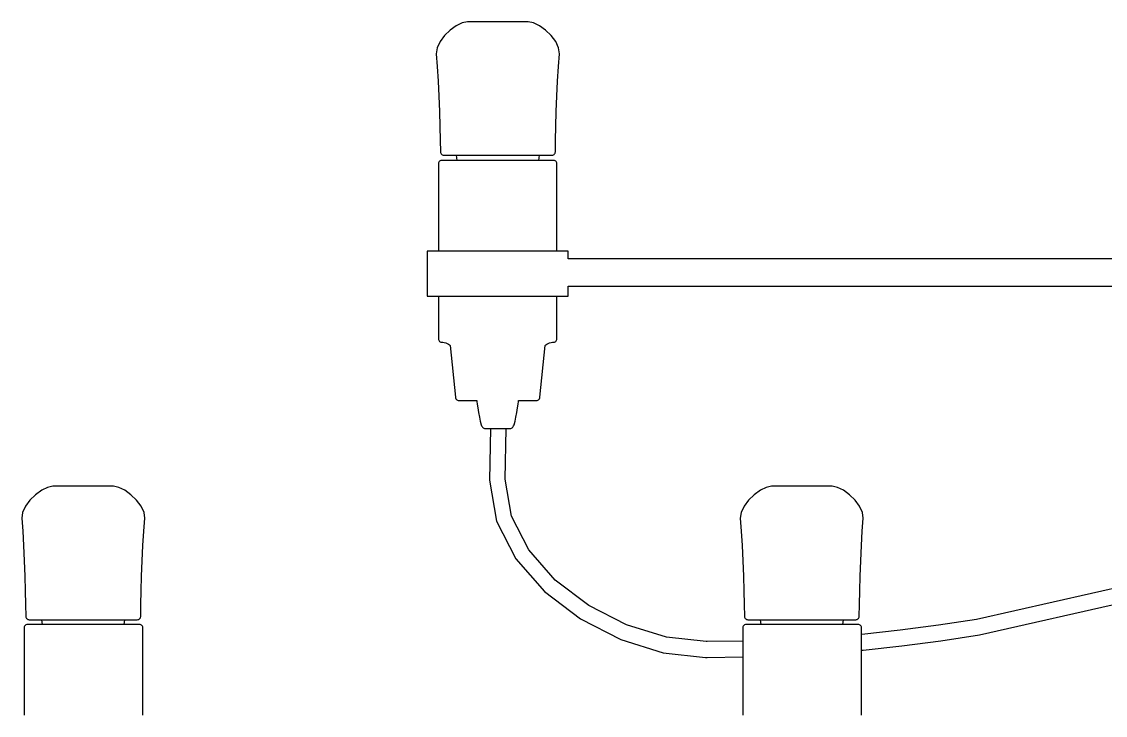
# Model space of a CAD drawing. Header units: millimetres. Extents: x 112 to 8820, y -2365 to 5002.
# Drawn here: x 156.6 to 370.9, y -358.5 to -221.3 of the extents above; entities that cross this region are included whole.
import ezdxf

# ---------------------------------------------------------------- set-up
doc = ezdxf.new("R2010")
doc.units = ezdxf.units.MM

# ---------------------------------------------------------------- blocks, each defined once
blk = doc.blocks.new('2097-30_EL-front')
for p, q in [((-34.612, 44.194), (-34.733, 44.107)), ((-34.494, 44.252), (-34.612, 44.194)), ((-34.389, 44.273), (-34.494, 44.252)), ((-34.378, 44.273), (-34.389, 44.273)), ((-34.33, 44.273), (-34.378, 44.273)), ((-34.249, 44.273), (-34.33, 44.273)), ((-34.138, 44.273), (-34.249, 44.273)), ((-34.005, 44.273), (-34.138, 44.273)), ((-33.859, 44.273), (-34.005, 44.273)), ((-33.709, 44.273), (-33.859, 44.273)), ((-33.564, 44.273), (-33.709, 44.273)), ((-33.432, 44.273), (-33.564, 44.273)), ((-33.324, 44.273), (-33.432, 44.273)), ((-33.244, 44.273), (-33.324, 44.273)), ((-33.199, 44.273), (-33.244, 44.273)), ((-33.191, 44.273), (-33.199, 44.273)), ((-33.086, 44.252), (-33.191, 44.273)), ((-32.968, 44.194), (-33.086, 44.252)), ((-32.848, 44.107), (-32.968, 44.194)), ((-34.844, 43.999), (-34.934, 43.88)), ((-34.733, 44.107), (-34.844, 43.999)), ((-32.737, 43.999), (-32.848, 44.107)), ((-32.646, 43.88), (-32.737, 43.999)), ((-34.993, 43.757), (-35.008, 43.64)), ((-34.934, 43.88), (-34.993, 43.757)), ((-32.588, 43.757), (-32.646, 43.88)), ((-32.573, 43.64), (-32.588, 43.757)), ((-35.008, 43.64), (-34.988, 43.384)), ((-32.593, 43.384), (-32.573, 43.64)), ((-34.988, 43.384), (-34.971, 43.099)), ((-32.61, 43.099), (-32.593, 43.384)), ((-34.971, 43.099), (-34.957, 42.799)), ((-32.624, 42.799), (-32.61, 43.099)), ((-34.957, 42.799), (-34.945, 42.496)), ((-32.635, 42.496), (-32.624, 42.799)), ((-34.945, 42.496), (-34.937, 42.203)), ((-32.644, 42.203), (-32.635, 42.496)), ((-34.937, 42.203), (-34.931, 41.933)), ((-32.65, 41.933), (-32.644, 42.203)), ((-34.931, 41.933), (-34.928, 41.699)), ((-32.653, 41.699), (-32.65, 41.933)), ((-34.928, 41.699), (-34.926, 41.684)), ((-34.926, 41.684), (-34.921, 41.67)), ((-34.921, 41.67), (-34.912, 41.658)), ((-34.912, 41.658), (-34.902, 41.648)), ((-34.902, 41.648), (-34.889, 41.641)), ((-34.889, 41.641), (-34.874, 41.636)), ((-34.874, 41.636), (-34.859, 41.635)), ((-34.859, 41.635), (-34.84, 41.635)), ((-34.84, 41.635), (-34.754, 41.635)), ((-34.754, 41.635), (-32.958, 41.635)), ((-34.613, 41.635), (-34.599, 41.53)), ((-32.981, 41.53), (-32.967, 41.635)), ((-32.967, 41.635), (-32.958, 41.635)), ((-32.958, 41.635), (-32.817, 41.635)), ((-32.817, 41.635), (-32.736, 41.635)), ((-32.736, 41.635), (-32.721, 41.635)), ((-32.721, 41.635), (-32.706, 41.636)), ((-32.706, 41.636), (-32.692, 41.641)), ((-32.692, 41.641), (-32.679, 41.648)), ((-32.679, 41.648), (-32.668, 41.658)), ((-32.668, 41.658), (-32.66, 41.67)), ((-32.66, 41.67), (-32.655, 41.684)), ((-32.655, 41.684), (-32.653, 41.699)), ((-34.965, 41.48), (-34.967, 41.465)), ((-34.967, 41.465), (-34.967, 39.732)), ((-34.96, 41.493), (-34.965, 41.48)), ((-34.953, 41.506), (-34.96, 41.493)), ((-34.942, 41.516), (-34.953, 41.506)), ((-34.93, 41.524), (-34.942, 41.516)), ((-34.916, 41.528), (-34.93, 41.524)), ((-34.901, 41.53), (-34.916, 41.528)), ((-34.856, 41.53), (-34.901, 41.53)), ((-34.764, 41.53), (-34.856, 41.53)), ((-34.629, 41.53), (-34.764, 41.53)), ((-34.459, 41.53), (-34.629, 41.53)), ((-34.259, 41.53), (-34.459, 41.53)), ((-34.038, 41.53), (-34.259, 41.53)), ((-33.808, 41.53), (-34.038, 41.53)), ((-33.576, 41.53), (-33.808, 41.53)), ((-33.354, 41.53), (-33.576, 41.53)), ((-33.151, 41.53), (-33.354, 41.53)), ((-32.977, 41.53), (-33.151, 41.53)), ((-32.838, 41.53), (-32.977, 41.53)), ((-32.741, 41.53), (-32.838, 41.53)), ((-32.69, 41.53), (-32.741, 41.53)), ((-32.687, 41.53), (-32.69, 41.53)), ((-32.672, 41.528), (-32.687, 41.53)), ((-32.658, 41.524), (-32.672, 41.528)), ((-32.646, 41.516), (-32.658, 41.524)), ((-32.636, 41.506), (-32.646, 41.516)), ((-32.628, 41.493), (-32.636, 41.506)), ((-32.623, 41.48), (-32.628, 41.493)), ((-32.622, 41.465), (-32.623, 41.48)), ((-32.622, 39.732), (-32.622, 41.465)), ((-35.131, 39.732), (-35.189, 39.732)), ((-35.189, 39.732), (-35.189, 38.845)), ((-35.016, 39.732), (-35.131, 39.732)), ((-34.846, 39.732), (-35.016, 39.732)), ((-34.631, 39.732), (-34.846, 39.732)), ((-34.379, 39.732), (-34.631, 39.732)), ((-34.102, 39.732), (-34.379, 39.732)), ((-33.811, 39.732), (-34.102, 39.732)), ((-33.519, 39.732), (-33.811, 39.732)), ((-33.24, 39.732), (-33.519, 39.732)), ((-32.985, 39.732), (-33.24, 39.732)), ((-32.765, 39.732), (-32.985, 39.732)), ((-32.59, 39.732), (-32.765, 39.732)), ((-32.467, 39.732), (-32.59, 39.732)), ((-32.403, 39.732), (-32.467, 39.732)), ((-32.4, 39.732), (-32.403, 39.732)), ((-32.4, 39.582), (-32.4, 39.732)), ((-17.435, 39.582), (-32.4, 39.582)), ((-32.4, 38.845), (-32.4, 39.041)), ((-32.4, 39.041), (-17.435, 39.041)), ((-35.189, 38.845), (-35.131, 38.845)), ((-35.131, 38.845), (-35.016, 38.845)), ((-35.016, 38.845), (-34.846, 38.845)), ((-34.967, 38.845), (-34.967, 38.001)), ((-34.846, 38.845), (-34.631, 38.845)), ((-34.631, 38.845), (-34.379, 38.845)), ((-34.379, 38.845), (-34.102, 38.845)), ((-34.102, 38.845), (-33.811, 38.845)), ((-33.811, 38.845), (-33.519, 38.845)), ((-33.519, 38.845), (-33.24, 38.845)), ((-33.24, 38.845), (-32.985, 38.845)), ((-32.985, 38.845), (-32.91, 38.845)), ((-32.91, 38.845), (-32.573, 38.845)), ((-32.622, 38.001), (-32.622, 38.845)), ((-32.573, 38.845), (-32.467, 38.845)), ((-32.467, 38.845), (-32.403, 38.845)), ((-32.403, 38.845), (-32.4, 38.845)), ((-34.967, 38.001), (-34.965, 37.986)), ((-34.965, 37.986), (-34.96, 37.972)), ((-34.96, 37.972), (-34.953, 37.96)), ((-34.953, 37.96), (-34.942, 37.949)), ((-34.942, 37.949), (-34.93, 37.942)), ((-34.93, 37.942), (-34.916, 37.937)), ((-32.672, 37.937), (-32.658, 37.942)), ((-32.658, 37.942), (-32.646, 37.949)), ((-32.646, 37.949), (-32.636, 37.96)), ((-32.636, 37.96), (-32.628, 37.972)), ((-32.628, 37.972), (-32.623, 37.986)), ((-32.623, 37.986), (-32.622, 38.001)), ((-34.916, 37.937), (-34.901, 37.935)), ((-34.901, 37.935), (-34.88, 37.933)), ((-34.88, 37.933), (-34.852, 37.929)), ((-34.852, 37.929), (-34.822, 37.921)), ((-34.822, 37.921), (-34.791, 37.911)), ((-34.791, 37.911), (-34.764, 37.899)), ((-34.764, 37.899), (-34.745, 37.885)), ((-34.745, 37.885), (-34.737, 37.87)), ((-34.737, 37.87), (-34.631, 36.848)), ((-32.957, 36.848), (-32.852, 37.87)), ((-32.852, 37.87), (-32.843, 37.885)), ((-32.843, 37.885), (-32.824, 37.899)), ((-32.824, 37.899), (-32.798, 37.911)), ((-32.798, 37.911), (-32.767, 37.921)), ((-32.767, 37.921), (-32.736, 37.929)), ((-32.736, 37.929), (-32.709, 37.933)), ((-32.709, 37.933), (-32.687, 37.935)), ((-32.687, 37.935), (-32.672, 37.937)), ((-34.631, 36.848), (-34.628, 36.832)), ((-34.628, 36.832), (-34.622, 36.818)), ((-34.622, 36.818), (-34.613, 36.806)), ((-34.613, 36.806), (-34.602, 36.796)), ((-34.602, 36.796), (-34.589, 36.789)), ((-34.589, 36.789), (-34.575, 36.784)), ((-34.575, 36.784), (-34.559, 36.782)), ((-34.559, 36.782), (-34.528, 36.782)), ((-34.528, 36.782), (-34.464, 36.782)), ((-34.464, 36.782), (-34.371, 36.782)), ((-34.371, 36.782), (-34.253, 36.782)), ((-34.253, 36.782), (-34.207, 36.782)), ((-34.207, 36.782), (-34.204, 36.763)), ((-34.204, 36.763), (-34.197, 36.71)), ((-34.197, 36.71), (-34.186, 36.635)), ((-33.402, 36.635), (-33.392, 36.71)), ((-33.392, 36.71), (-33.385, 36.763)), ((-33.385, 36.763), (-33.382, 36.782)), ((-33.382, 36.782), (-33.35, 36.782)), ((-33.35, 36.782), (-33.23, 36.782)), ((-33.23, 36.782), (-33.134, 36.782)), ((-33.134, 36.782), (-33.067, 36.782)), ((-33.067, 36.782), (-33.031, 36.782)), ((-33.031, 36.782), (-33.029, 36.782)), ((-33.029, 36.782), (-33.014, 36.784)), ((-33.014, 36.784), (-33, 36.789)), ((-33, 36.789), (-32.987, 36.796)), ((-32.987, 36.796), (-32.976, 36.806)), ((-32.976, 36.806), (-32.967, 36.818)), ((-32.967, 36.818), (-32.961, 36.832)), ((-32.961, 36.832), (-32.957, 36.848)), ((-34.186, 36.635), (-34.173, 36.547)), ((-34.173, 36.547), (-34.156, 36.455)), ((-34.156, 36.455), (-34.138, 36.37)), ((-33.451, 36.37), (-33.432, 36.455)), ((-33.432, 36.455), (-33.416, 36.547)), ((-33.416, 36.547), (-33.402, 36.635)), ((-34.138, 36.37), (-34.118, 36.301)), ((-34.118, 36.301), (-34.111, 36.284)), ((-34.111, 36.284), (-34.102, 36.268)), ((-34.102, 36.268), (-34.092, 36.254)), ((-34.092, 36.254), (-34.08, 36.242)), ((-34.08, 36.242), (-34.067, 36.233)), ((-34.067, 36.233), (-34.053, 36.228)), ((-34.053, 36.228), (-34.038, 36.226)), ((-33.55, 36.226), (-33.535, 36.228)), ((-33.535, 36.228), (-33.521, 36.233)), ((-33.521, 36.233), (-33.508, 36.242)), ((-33.508, 36.242), (-33.497, 36.254)), ((-33.497, 36.254), (-33.486, 36.268)), ((-33.486, 36.268), (-33.478, 36.284)), ((-33.478, 36.284), (-33.47, 36.301)), ((-33.47, 36.301), (-33.451, 36.37)), ((-34.038, 36.226), (-34.028, 36.226)), ((-34.028, 36.226), (-34.008, 36.226)), ((-34.008, 36.226), (-33.978, 36.226)), ((-33.978, 36.226), (-33.941, 36.226)), ((-33.934, 36.226), (-33.959, 35.204)), ((-33.941, 36.226), (-33.897, 36.226)), ((-33.897, 36.226), (-33.848, 36.226)), ((-33.848, 36.226), (-33.797, 36.226)), ((-33.797, 36.226), (-33.746, 36.226)), ((-33.746, 36.226), (-33.697, 36.226)), ((-33.697, 36.226), (-33.653, 36.226)), ((-33.653, 36.226), (-33.614, 36.226)), ((-33.649, 35.227), (-33.624, 36.226)), ((-33.614, 36.226), (-33.583, 36.226)), ((-33.583, 36.226), (-33.562, 36.226)), ((-33.562, 36.226), (-33.551, 36.226)), ((-33.551, 36.226), (-33.55, 36.226)), ((-33.959, 35.204), (-33.82, 34.396)), ((-33.524, 34.496), (-33.649, 35.227)), ((-42.814, 35.006), (-42.935, 34.919)), ((-42.696, 35.064), (-42.814, 35.006)), ((-42.591, 35.086), (-42.696, 35.064)), ((-42.581, 35.086), (-42.591, 35.086)), ((-42.534, 35.086), (-42.581, 35.086)), ((-42.452, 35.086), (-42.534, 35.086)), ((-42.342, 35.086), (-42.452, 35.086)), ((-42.21, 35.086), (-42.342, 35.086)), ((-42.064, 35.086), (-42.21, 35.086)), ((-41.914, 35.086), (-42.064, 35.086)), ((-41.768, 35.086), (-41.914, 35.086)), ((-41.637, 35.086), (-41.768, 35.086)), ((-41.528, 35.086), (-41.637, 35.086)), ((-41.448, 35.086), (-41.528, 35.086)), ((-41.402, 35.086), (-41.448, 35.086)), ((-41.393, 35.086), (-41.402, 35.086)), ((-41.288, 35.064), (-41.393, 35.086)), ((-41.17, 35.006), (-41.288, 35.064)), ((-41.05, 34.919), (-41.17, 35.006)), ((-28.598, 35.006), (-28.719, 34.919)), ((-28.48, 35.064), (-28.598, 35.006)), ((-28.375, 35.086), (-28.48, 35.064)), ((-28.354, 35.086), (-28.375, 35.086)), ((-28.296, 35.086), (-28.354, 35.086)), ((-28.206, 35.086), (-28.296, 35.086)), ((-28.088, 35.086), (-28.206, 35.086)), ((-27.951, 35.086), (-28.088, 35.086)), ((-27.803, 35.086), (-27.951, 35.086)), ((-27.653, 35.086), (-27.803, 35.086)), ((-27.511, 35.086), (-27.653, 35.086)), ((-27.385, 35.086), (-27.511, 35.086)), ((-27.284, 35.086), (-27.385, 35.086)), ((-27.213, 35.086), (-27.284, 35.086)), ((-27.178, 35.086), (-27.213, 35.086)), ((-27.074, 35.064), (-27.178, 35.086)), ((-26.956, 35.006), (-27.074, 35.064)), ((-26.836, 34.919), (-26.956, 35.006)), ((-43.046, 34.812), (-43.136, 34.693)), ((-42.935, 34.919), (-43.046, 34.812)), ((-40.939, 34.812), (-41.05, 34.919)), ((-40.848, 34.693), (-40.939, 34.812)), ((-28.83, 34.812), (-28.921, 34.693)), ((-28.719, 34.919), (-28.83, 34.812)), ((-26.725, 34.812), (-26.836, 34.919)), ((-26.635, 34.693), (-26.725, 34.812)), ((-43.195, 34.57), (-43.21, 34.452)), ((-43.136, 34.693), (-43.195, 34.57)), ((-40.79, 34.57), (-40.848, 34.693)), ((-40.775, 34.452), (-40.79, 34.57)), ((-28.979, 34.57), (-28.995, 34.452)), ((-28.921, 34.693), (-28.979, 34.57)), ((-26.577, 34.57), (-26.635, 34.693)), ((-26.562, 34.452), (-26.577, 34.57)), ((-43.21, 34.452), (-43.19, 34.196)), ((-40.795, 34.196), (-40.775, 34.452)), ((-33.82, 34.396), (-33.437, 33.651)), ((-33.18, 33.828), (-33.524, 34.496)), ((-28.995, 34.452), (-28.975, 34.196)), ((-26.582, 34.196), (-26.562, 34.452)), ((-43.19, 34.196), (-43.173, 33.912)), ((-40.812, 33.912), (-40.795, 34.196)), ((-28.975, 34.196), (-28.958, 33.912)), ((-26.599, 33.912), (-26.582, 34.196)), ((-43.173, 33.912), (-43.159, 33.612)), ((-40.826, 33.612), (-40.812, 33.912)), ((-28.958, 33.912), (-28.943, 33.612)), ((-26.613, 33.612), (-26.599, 33.912)), ((-32.655, 33.23), (-33.18, 33.828)), ((-43.159, 33.612), (-43.147, 33.309)), ((-40.837, 33.309), (-40.826, 33.612)), ((-33.437, 33.651), (-32.867, 33.002)), ((-28.943, 33.612), (-28.932, 33.309)), ((-26.624, 33.309), (-26.613, 33.612)), ((-43.147, 33.309), (-43.139, 33.016)), ((-40.846, 33.016), (-40.837, 33.309)), ((-31.994, 32.728), (-32.655, 33.23)), ((-28.932, 33.309), (-28.923, 33.016)), ((-26.633, 33.016), (-26.624, 33.309)), ((-43.139, 33.016), (-43.133, 32.746)), ((-40.852, 32.746), (-40.846, 33.016)), ((-28.923, 33.016), (-28.917, 32.746)), ((-26.639, 32.746), (-26.633, 33.016)), ((-21.085, 33.186), (-24.321, 32.452)), ((-32.867, 33.002), (-32.159, 32.464)), ((-24.263, 32.146), (-20.995, 32.888)), ((-43.133, 32.746), (-43.13, 32.512)), ((-40.855, 32.512), (-40.852, 32.746)), ((-31.245, 32.344), (-31.994, 32.728)), ((-28.917, 32.746), (-28.914, 32.512)), ((-26.642, 32.512), (-26.639, 32.746)), ((-43.13, 32.512), (-43.128, 32.497)), ((-43.128, 32.497), (-43.123, 32.483)), ((-43.123, 32.483), (-43.115, 32.471)), ((-43.115, 32.471), (-43.104, 32.461)), ((-43.104, 32.461), (-43.091, 32.453)), ((-43.091, 32.453), (-43.077, 32.449)), ((-43.077, 32.449), (-43.061, 32.447)), ((-43.061, 32.447), (-43.043, 32.447)), ((-43.043, 32.447), (-42.959, 32.447)), ((-42.959, 32.447), (-41.163, 32.447)), ((-42.816, 32.447), (-42.803, 32.354)), ((-41.182, 32.354), (-41.169, 32.447)), ((-41.169, 32.447), (-41.163, 32.447)), ((-41.163, 32.447), (-41.021, 32.447)), ((-41.021, 32.447), (-40.939, 32.447)), ((-40.939, 32.447), (-40.924, 32.447)), ((-40.924, 32.447), (-40.908, 32.449)), ((-40.908, 32.449), (-40.894, 32.453)), ((-40.894, 32.453), (-40.881, 32.461)), ((-40.881, 32.461), (-40.87, 32.471)), ((-40.87, 32.471), (-40.862, 32.483)), ((-40.862, 32.483), (-40.857, 32.497)), ((-40.857, 32.497), (-40.855, 32.512)), ((-32.159, 32.464), (-31.361, 32.055)), ((-28.914, 32.512), (-28.912, 32.497)), ((-28.912, 32.497), (-28.907, 32.483)), ((-28.907, 32.483), (-28.899, 32.471)), ((-28.899, 32.471), (-28.888, 32.461)), ((-28.888, 32.461), (-28.875, 32.453)), ((-28.875, 32.453), (-28.861, 32.449)), ((-28.861, 32.449), (-28.845, 32.447)), ((-28.845, 32.447), (-28.808, 32.447)), ((-28.808, 32.447), (-28.705, 32.447)), ((-28.705, 32.447), (-26.955, 32.447)), ((-28.6, 32.447), (-28.587, 32.354)), ((-26.967, 32.354), (-26.955, 32.447)), ((-26.955, 32.447), (-26.899, 32.447)), ((-26.899, 32.447), (-26.773, 32.447)), ((-26.773, 32.447), (-26.71, 32.447)), ((-26.71, 32.447), (-26.695, 32.449)), ((-26.695, 32.449), (-26.68, 32.453)), ((-26.68, 32.453), (-26.668, 32.461)), ((-26.668, 32.461), (-26.657, 32.471)), ((-26.657, 32.471), (-26.649, 32.483)), ((-26.649, 32.483), (-26.644, 32.497)), ((-26.644, 32.497), (-26.642, 32.512)), ((-24.321, 32.452), (-25.074, 32.336)), ((-43.16, 32.303), (-43.161, 32.288)), ((-43.161, 32.288), (-43.161, 30.556)), ((-43.155, 32.317), (-43.16, 32.303)), ((-43.147, 32.329), (-43.155, 32.317)), ((-43.137, 32.339), (-43.147, 32.329)), ((-43.125, 32.347), (-43.137, 32.339)), ((-43.111, 32.352), (-43.125, 32.347)), ((-43.096, 32.354), (-43.111, 32.352)), ((-43.053, 32.354), (-43.096, 32.354)), ((-42.965, 32.354), (-43.053, 32.354)), ((-42.833, 32.354), (-42.965, 32.354)), ((-42.664, 32.354), (-42.833, 32.354)), ((-42.466, 32.354), (-42.664, 32.354)), ((-42.247, 32.354), (-42.466, 32.354)), ((-42.016, 32.354), (-42.247, 32.354)), ((-41.785, 32.354), (-42.016, 32.354)), ((-41.562, 32.354), (-41.785, 32.354)), ((-41.357, 32.354), (-41.562, 32.354)), ((-41.181, 32.354), (-41.357, 32.354)), ((-41.039, 32.354), (-41.181, 32.354)), ((-40.939, 32.354), (-41.039, 32.354)), ((-40.885, 32.354), (-40.939, 32.354)), ((-40.879, 32.354), (-40.885, 32.354)), ((-40.864, 32.352), (-40.879, 32.354)), ((-40.85, 32.347), (-40.864, 32.352)), ((-40.838, 32.339), (-40.85, 32.347)), ((-40.828, 32.329), (-40.838, 32.339)), ((-40.82, 32.317), (-40.828, 32.329)), ((-40.815, 32.303), (-40.82, 32.317)), ((-40.813, 32.288), (-40.815, 32.303)), ((-40.813, 30.556), (-40.813, 32.288)), ((-30.456, 32.099), (-31.245, 32.344)), ((-28.944, 32.303), (-28.946, 32.288)), ((-28.946, 32.288), (-28.946, 30.556)), ((-28.939, 32.317), (-28.944, 32.303)), ((-28.931, 32.329), (-28.939, 32.317)), ((-28.921, 32.339), (-28.931, 32.329)), ((-28.909, 32.347), (-28.921, 32.339)), ((-28.895, 32.352), (-28.909, 32.347)), ((-28.88, 32.354), (-28.895, 32.352)), ((-28.838, 32.354), (-28.88, 32.354)), ((-28.749, 32.354), (-28.838, 32.354)), ((-28.617, 32.354), (-28.749, 32.354)), ((-28.448, 32.354), (-28.617, 32.354)), ((-28.25, 32.354), (-28.448, 32.354)), ((-28.031, 32.354), (-28.25, 32.354)), ((-27.801, 32.354), (-28.031, 32.354)), ((-27.569, 32.354), (-27.801, 32.354)), ((-27.346, 32.354), (-27.569, 32.354)), ((-27.142, 32.354), (-27.346, 32.354)), ((-26.965, 32.354), (-27.142, 32.354)), ((-26.823, 32.354), (-26.965, 32.354)), ((-26.723, 32.354), (-26.823, 32.354)), ((-26.669, 32.354), (-26.723, 32.354)), ((-26.663, 32.354), (-26.669, 32.354)), ((-26.648, 32.352), (-26.663, 32.354)), ((-26.634, 32.347), (-26.648, 32.352)), ((-26.622, 32.339), (-26.634, 32.347)), ((-26.612, 32.329), (-26.622, 32.339)), ((-26.604, 32.317), (-26.612, 32.329)), ((-26.599, 32.303), (-26.604, 32.317)), ((-26.598, 32.288), (-26.599, 32.303)), ((-26.598, 30.556), (-26.598, 32.288)), ((-26.594, 32.157), (-26.598, 32.156)), ((-25.833, 32.237), (-26.594, 32.157)), ((-25.074, 32.336), (-25.833, 32.237)), ((-31.361, 32.055), (-30.519, 31.794)), ((-29.669, 32.013), (-30.456, 32.099)), ((-29.651, 32.013), (-29.669, 32.013)), ((-28.946, 32.021), (-29.651, 32.013)), ((-25.797, 31.929), (-25.03, 32.028)), ((-25.03, 32.028), (-24.263, 32.146)), ((-30.519, 31.794), (-29.686, 31.702)), ((-26.598, 31.845), (-26.565, 31.847)), ((-26.565, 31.847), (-25.797, 31.929)), ((-29.686, 31.702), (-29.649, 31.702)), ((-29.649, 31.702), (-28.946, 31.711))]:
    blk.add_line(p, q)

msp = doc.modelspace()

# ---------------------------------------------------------------- block references
at = {"color": 0, "xscale": 10, "yscale": 10, "zscale": 10}
msp.add_blockref('2097-30_EL-front', (588.69, -664.02), dxfattribs=at)

doc.saveas('drawing.dxf')
